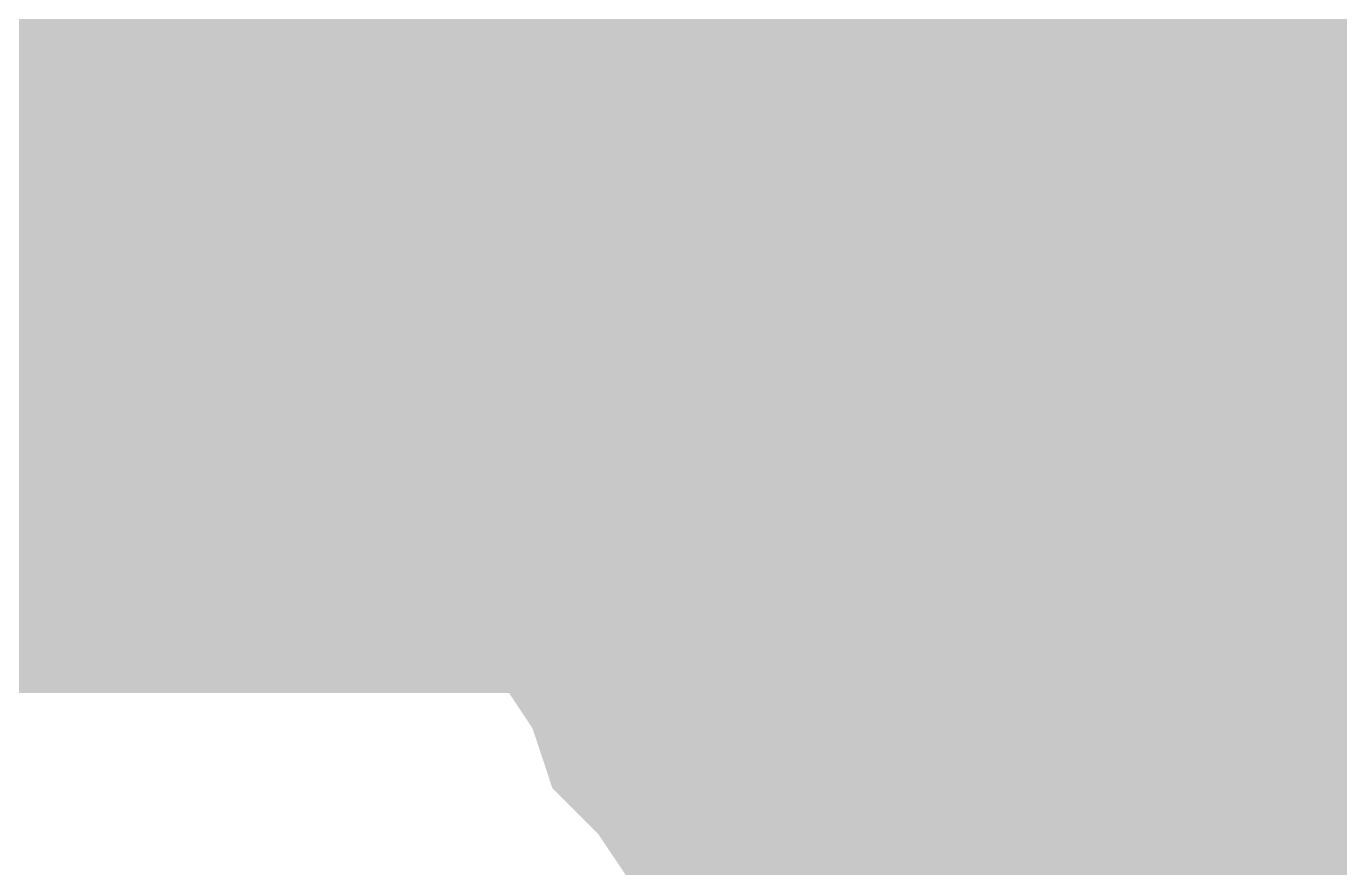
# Model space of a CAD drawing. Header units: inches. Extents: x 0 to 841, y 0 to 594.
# Drawn here: x 343.78 to 344.836, y 551.98 to 552.657 of the extents above; entities that cross this region are included whole.
import ezdxf

# ---------------------------------------------------------------- set-up
doc = ezdxf.new("R2010")
doc.units = ezdxf.units.IN
doc.layers.add('Sheet', color=255, linetype='Continuous')

msp = doc.modelspace()

# ---------------------------------------------------------------- linework, layer by layer
at = {"layer": 'Sheet'}
for points in [[(345.0081, 552.4955, 0.7493, 0.7493, 0), (345.0081, 572.4954, 0.7493, 0.7493, 0)], [(344.2445, 552.4955, 0.2997, 0.2997, 0), (344.2445, 552.5292, 0.2997, 0.2997, 0), (344.2445, 552.5741, 0.2997, 0.2997, 0), (344.2557, 552.6078, 0.2997, 0.2997, 0), (344.2557, 552.6527, 0.2997, 0.2997, 0), (344.267, 552.6864, 0.2997, 0.2997, 0), (344.2782, 552.7201, 0.2997, 0.2997, 0), (344.2894, 552.7537, 0.2997, 0.2997, 0), (344.3007, 552.7874, 0.2997, 0.2997, 0), (344.3231, 552.8211, 0.2997, 0.2997, 0)], [(344.2445, 552.4955, 0.2997, 0.2997, 0), (344.2445, 552.5292, 0.2997, 0.2997, 0), (344.2445, 552.5741, 0.2997, 0.2997, 0), (344.2557, 552.6078, 0.2997, 0.2997, 0), (344.2557, 552.6527, 0.2997, 0.2997, 0), (344.267, 552.6864, 0.2997, 0.2997, 0), (344.2782, 552.7201, 0.2997, 0.2997, 0), (344.2894, 552.7537, 0.2997, 0.2997, 0), (344.3007, 552.7874, 0.2997, 0.2997, 0), (344.3231, 552.8211, 0.2997, 0.2997, 0)], [(344.2445, 552.4955, 0.2997, 0.2997, 0), (344.2445, 552.5292, 0.2997, 0.2997, 0), (344.2445, 552.5741, 0.2997, 0.2997, 0), (344.2557, 552.6078, 0.2997, 0.2997, 0), (344.2557, 552.6527, 0.2997, 0.2997, 0), (344.267, 552.6864, 0.2997, 0.2997, 0), (344.2782, 552.7201, 0.2997, 0.2997, 0), (344.2894, 552.7537, 0.2997, 0.2997, 0), (344.3007, 552.7874, 0.2997, 0.2997, 0), (344.3231, 552.8211, 0.2997, 0.2997, 0)], [(344.2445, 552.4955, 0.2997, 0.2997, 0), (344.2445, 552.5292, 0.2997, 0.2997, 0), (344.2445, 552.5741, 0.2997, 0.2997, 0), (344.2557, 552.6078, 0.2997, 0.2997, 0), (344.2557, 552.6527, 0.2997, 0.2997, 0), (344.267, 552.6864, 0.2997, 0.2997, 0), (344.2782, 552.7201, 0.2997, 0.2997, 0), (344.2894, 552.7537, 0.2997, 0.2997, 0), (344.3007, 552.7874, 0.2997, 0.2997, 0), (344.3231, 552.8211, 0.2997, 0.2997, 0)], [(344.2445, 552.4955, 0.2997, 0.2997, 0), (344.2445, 552.5292, 0.2997, 0.2997, 0), (344.2445, 552.5741, 0.2997, 0.2997, 0), (344.2557, 552.6078, 0.2997, 0.2997, 0), (344.2557, 552.6527, 0.2997, 0.2997, 0), (344.267, 552.6864, 0.2997, 0.2997, 0), (344.2782, 552.7201, 0.2997, 0.2997, 0), (344.2894, 552.7537, 0.2997, 0.2997, 0), (344.3007, 552.7874, 0.2997, 0.2997, 0), (344.3231, 552.8211, 0.2997, 0.2997, 0)], [(344.2445, 552.4955, 0.2997, 0.2997, 0), (344.2445, 552.5292, 0.2997, 0.2997, 0), (344.2445, 552.5741, 0.2997, 0.2997, 0), (344.2557, 552.6078, 0.2997, 0.2997, 0), (344.2557, 552.6527, 0.2997, 0.2997, 0), (344.267, 552.6864, 0.2997, 0.2997, 0), (344.2782, 552.7201, 0.2997, 0.2997, 0), (344.2894, 552.7537, 0.2997, 0.2997, 0), (344.3007, 552.7874, 0.2997, 0.2997, 0), (344.3231, 552.8211, 0.2997, 0.2997, 0)], [(344.5028, 552.4955, 0.2997, 0.2997, 0), (344.5028, 552.5179, 0.2997, 0.2997, 0), (344.5028, 552.5516, 0.2997, 0.2997, 0), (344.514, 552.5741, 0.2997, 0.2997, 0), (344.514, 552.5965, 0.2997, 0.2997, 0), (344.514, 552.619, 0.2997, 0.2997, 0), (344.5252, 552.6414, 0.2997, 0.2997, 0), (344.5365, 552.6751, 0.2997, 0.2997, 0), (344.5477, 552.6976, 0.2997, 0.2997, 0), (344.5477, 552.7201, 0.2997, 0.2997, 0), (344.5589, 552.7425, 0.2997, 0.2997, 0), (344.5702, 552.7537, 0.2997, 0.2997, 0), (344.5926, 552.7762, 0.2997, 0.2997, 0), (344.6038, 552.7987, 0.2997, 0.2997, 0), (344.6151, 552.8211, 0.2997, 0.2997, 0)], [(344.5028, 552.4955, 0.2997, 0.2997, 0), (344.5028, 552.5179, 0.2997, 0.2997, 0), (344.5028, 552.5516, 0.2997, 0.2997, 0), (344.514, 552.5741, 0.2997, 0.2997, 0), (344.514, 552.5965, 0.2997, 0.2997, 0), (344.514, 552.619, 0.2997, 0.2997, 0), (344.5252, 552.6414, 0.2997, 0.2997, 0), (344.5365, 552.6751, 0.2997, 0.2997, 0), (344.5477, 552.6976, 0.2997, 0.2997, 0), (344.5477, 552.7201, 0.2997, 0.2997, 0), (344.5589, 552.7425, 0.2997, 0.2997, 0), (344.5702, 552.7537, 0.2997, 0.2997, 0), (344.5926, 552.7762, 0.2997, 0.2997, 0), (344.6038, 552.7987, 0.2997, 0.2997, 0), (344.6151, 552.8211, 0.2997, 0.2997, 0)], [(344.5028, 552.4955, 0.2997, 0.2997, 0), (344.5028, 552.5179, 0.2997, 0.2997, 0), (344.5028, 552.5516, 0.2997, 0.2997, 0), (344.514, 552.5741, 0.2997, 0.2997, 0), (344.514, 552.5965, 0.2997, 0.2997, 0), (344.514, 552.619, 0.2997, 0.2997, 0), (344.5252, 552.6414, 0.2997, 0.2997, 0), (344.5365, 552.6751, 0.2997, 0.2997, 0), (344.5477, 552.6976, 0.2997, 0.2997, 0), (344.5477, 552.7201, 0.2997, 0.2997, 0), (344.5589, 552.7425, 0.2997, 0.2997, 0), (344.5702, 552.7537, 0.2997, 0.2997, 0), (344.5926, 552.7762, 0.2997, 0.2997, 0), (344.6038, 552.7987, 0.2997, 0.2997, 0), (344.6151, 552.8211, 0.2997, 0.2997, 0)], [(344.5028, 552.4955, 0.2997, 0.2997, 0), (344.5028, 552.5179, 0.2997, 0.2997, 0), (344.5028, 552.5516, 0.2997, 0.2997, 0), (344.514, 552.5741, 0.2997, 0.2997, 0), (344.514, 552.5965, 0.2997, 0.2997, 0), (344.514, 552.619, 0.2997, 0.2997, 0), (344.5252, 552.6414, 0.2997, 0.2997, 0), (344.5365, 552.6751, 0.2997, 0.2997, 0), (344.5477, 552.6976, 0.2997, 0.2997, 0), (344.5477, 552.7201, 0.2997, 0.2997, 0), (344.5589, 552.7425, 0.2997, 0.2997, 0), (344.5702, 552.7537, 0.2997, 0.2997, 0), (344.5926, 552.7762, 0.2997, 0.2997, 0), (344.6038, 552.7987, 0.2997, 0.2997, 0), (344.6151, 552.8211, 0.2997, 0.2997, 0)], [(320.0125, 552.4955, 0.7493, 0.7493, 0), (322.5166, 552.4955, 0.7493, 0.7493, 0), (330.0063, 552.4955, 0.7493, 0.7493, 0), (345.0081, 552.4955, 0.7493, 0.7493, 0)], [(345.0081, 537.4927, 0.7493, 0.7493, 0), (345.0081, 552.4955, 0.7493, 0.7493, 0)], [(345.0193, 552.4955, 0.7493, 0.7493, 0), (362.5139, 552.4955, 0.7493, 0.7493, 0), (380.0086, 552.4955, 0.7493, 0.7493, 0)], [(344.2445, 552.4955, 0.0991, 0.0991, 0), (344.2445, 552.5292, 0.0991, 0.0991, 0), (344.2445, 552.5741, 0.0991, 0.0991, 0), (344.2557, 552.6078, 0.0991, 0.0991, 0), (344.2557, 552.6527, 0.0991, 0.0991, 0), (344.267, 552.6864, 0.0991, 0.0991, 0), (344.2782, 552.7201, 0.0991, 0.0991, 0)], [(344.2445, 552.4955, 0.0991, 0.0991, 0), (344.2445, 552.5292, 0.0991, 0.0991, 0), (344.2445, 552.5741, 0.0991, 0.0991, 0), (344.2557, 552.6078, 0.0991, 0.0991, 0), (344.2557, 552.6527, 0.0991, 0.0991, 0), (344.267, 552.6864, 0.0991, 0.0991, 0), (344.2782, 552.7201, 0.0991, 0.0991, 0)], [(344.2445, 552.4955, 0.0991, 0.0991, 0), (344.2445, 552.5292, 0.0991, 0.0991, 0), (344.2445, 552.5741, 0.0991, 0.0991, 0), (344.2557, 552.6078, 0.0991, 0.0991, 0), (344.2557, 552.6527, 0.0991, 0.0991, 0), (344.267, 552.6864, 0.0991, 0.0991, 0), (344.2782, 552.7201, 0.0991, 0.0991, 0)], [(344.2445, 552.4955, 0.0991, 0.0991, 0), (344.2445, 552.5292, 0.0991, 0.0991, 0), (344.2445, 552.5741, 0.0991, 0.0991, 0), (344.2557, 552.6078, 0.0991, 0.0991, 0), (344.2557, 552.6527, 0.0991, 0.0991, 0), (344.267, 552.6864, 0.0991, 0.0991, 0), (344.2782, 552.7201, 0.0991, 0.0991, 0)], [(344.2445, 552.4955, 0.0991, 0.0991, 0), (344.2445, 552.5292, 0.0991, 0.0991, 0), (344.2445, 552.5741, 0.0991, 0.0991, 0), (344.2557, 552.6078, 0.0991, 0.0991, 0), (344.2557, 552.6527, 0.0991, 0.0991, 0), (344.267, 552.6864, 0.0991, 0.0991, 0), (344.2782, 552.7201, 0.0991, 0.0991, 0)], [(344.2445, 552.4955, 0.0991, 0.0991, 0), (344.2445, 552.5292, 0.0991, 0.0991, 0), (344.2445, 552.5741, 0.0991, 0.0991, 0), (344.2557, 552.6078, 0.0991, 0.0991, 0), (344.2557, 552.6527, 0.0991, 0.0991, 0), (344.267, 552.6864, 0.0991, 0.0991, 0), (344.2782, 552.7201, 0.0991, 0.0991, 0)], [(344.5028, 552.4955, 0.0991, 0.0991, 0), (344.5028, 552.5179, 0.0991, 0.0991, 0), (344.5028, 552.5516, 0.0991, 0.0991, 0), (344.514, 552.5741, 0.0991, 0.0991, 0), (344.514, 552.5965, 0.0991, 0.0991, 0), (344.514, 552.619, 0.0991, 0.0991, 0), (344.5252, 552.6414, 0.0991, 0.0991, 0), (344.5365, 552.6751, 0.0991, 0.0991, 0), (344.5477, 552.6976, 0.0991, 0.0991, 0), (344.5477, 552.7201, 0.0991, 0.0991, 0)], [(344.5028, 552.4955, 0.0991, 0.0991, 0), (344.5028, 552.5179, 0.0991, 0.0991, 0), (344.5028, 552.5516, 0.0991, 0.0991, 0), (344.514, 552.5741, 0.0991, 0.0991, 0), (344.514, 552.5965, 0.0991, 0.0991, 0), (344.514, 552.619, 0.0991, 0.0991, 0), (344.5252, 552.6414, 0.0991, 0.0991, 0), (344.5365, 552.6751, 0.0991, 0.0991, 0), (344.5477, 552.6976, 0.0991, 0.0991, 0), (344.5477, 552.7201, 0.0991, 0.0991, 0)], [(344.5028, 552.4955, 0.0991, 0.0991, 0), (344.5028, 552.5179, 0.0991, 0.0991, 0), (344.5028, 552.5516, 0.0991, 0.0991, 0), (344.514, 552.5741, 0.0991, 0.0991, 0), (344.514, 552.5965, 0.0991, 0.0991, 0), (344.514, 552.619, 0.0991, 0.0991, 0), (344.5252, 552.6414, 0.0991, 0.0991, 0), (344.5365, 552.6751, 0.0991, 0.0991, 0), (344.5477, 552.6976, 0.0991, 0.0991, 0), (344.5477, 552.7201, 0.0991, 0.0991, 0)], [(344.5028, 552.4955, 0.0991, 0.0991, 0), (344.5028, 552.5179, 0.0991, 0.0991, 0), (344.5028, 552.5516, 0.0991, 0.0991, 0), (344.514, 552.5741, 0.0991, 0.0991, 0), (344.514, 552.5965, 0.0991, 0.0991, 0), (344.514, 552.619, 0.0991, 0.0991, 0), (344.5252, 552.6414, 0.0991, 0.0991, 0), (344.5365, 552.6751, 0.0991, 0.0991, 0), (344.5477, 552.6976, 0.0991, 0.0991, 0), (344.5477, 552.7201, 0.0991, 0.0991, 0)], [(344.6488, 551.8217, 0.2997, 0.2997, 0), (344.6151, 551.8441, 0.2997, 0.2997, 0), (344.5814, 551.8554, 0.2997, 0.2997, 0), (344.5589, 551.8778, 0.2997, 0.2997, 0), (344.5252, 551.9003, 0.2997, 0.2997, 0), (344.4915, 551.934, 0.2997, 0.2997, 0), (344.4691, 551.9564, 0.2997, 0.2997, 0), (344.4466, 551.9789, 0.2997, 0.2997, 0), (344.4242, 552.0126, 0.2997, 0.2997, 0), (344.4017, 552.0351, 0.2997, 0.2997, 0), (344.3793, 552.0687, 0.2997, 0.2997, 0), (344.3568, 552.1024, 0.2997, 0.2997, 0), (344.3343, 552.1249, 0.2997, 0.2997, 0), (344.3231, 552.1586, 0.2997, 0.2997, 0), (344.3007, 552.1923, 0.2997, 0.2997, 0), (344.2894, 552.226, 0.2997, 0.2997, 0), (344.2782, 552.2709, 0.2997, 0.2997, 0), (344.267, 552.3046, 0.2997, 0.2997, 0), (344.2557, 552.3382, 0.2997, 0.2997, 0), (344.2557, 552.3832, 0.2997, 0.2997, 0), (344.2445, 552.4169, 0.2997, 0.2997, 0), (344.2445, 552.4505, 0.2997, 0.2997, 0), (344.2445, 552.4955, 0.2997, 0.2997, 0)], [(344.2445, 552.4955, 0.2997, 0.2997, 0), (344.2445, 552.4955, 0.2997, 0.2997, 0)], [(344.6488, 551.8217, 0.2997, 0.2997, 0), (344.6151, 551.8441, 0.2997, 0.2997, 0), (344.5814, 551.8554, 0.2997, 0.2997, 0), (344.5589, 551.8778, 0.2997, 0.2997, 0), (344.5252, 551.9003, 0.2997, 0.2997, 0), (344.4915, 551.934, 0.2997, 0.2997, 0), (344.4691, 551.9564, 0.2997, 0.2997, 0), (344.4466, 551.9789, 0.2997, 0.2997, 0), (344.4242, 552.0126, 0.2997, 0.2997, 0), (344.4017, 552.0351, 0.2997, 0.2997, 0), (344.3793, 552.0687, 0.2997, 0.2997, 0), (344.3568, 552.1024, 0.2997, 0.2997, 0), (344.3343, 552.1249, 0.2997, 0.2997, 0), (344.3231, 552.1586, 0.2997, 0.2997, 0), (344.3007, 552.1923, 0.2997, 0.2997, 0), (344.2894, 552.226, 0.2997, 0.2997, 0), (344.2782, 552.2709, 0.2997, 0.2997, 0), (344.267, 552.3046, 0.2997, 0.2997, 0), (344.2557, 552.3382, 0.2997, 0.2997, 0), (344.2557, 552.3832, 0.2997, 0.2997, 0), (344.2445, 552.4169, 0.2997, 0.2997, 0), (344.2445, 552.4505, 0.2997, 0.2997, 0), (344.2445, 552.4955, 0.2997, 0.2997, 0)], [(344.2445, 552.4955, 0.2997, 0.2997, 0), (344.2445, 552.4955, 0.2997, 0.2997, 0)], [(344.6488, 551.8217, 0.2997, 0.2997, 0), (344.6151, 551.8441, 0.2997, 0.2997, 0), (344.5814, 551.8554, 0.2997, 0.2997, 0), (344.5589, 551.8778, 0.2997, 0.2997, 0), (344.5252, 551.9003, 0.2997, 0.2997, 0), (344.4915, 551.934, 0.2997, 0.2997, 0), (344.4691, 551.9564, 0.2997, 0.2997, 0), (344.4466, 551.9789, 0.2997, 0.2997, 0), (344.4242, 552.0126, 0.2997, 0.2997, 0), (344.4017, 552.0351, 0.2997, 0.2997, 0), (344.3793, 552.0687, 0.2997, 0.2997, 0), (344.3568, 552.1024, 0.2997, 0.2997, 0), (344.3343, 552.1249, 0.2997, 0.2997, 0), (344.3231, 552.1586, 0.2997, 0.2997, 0), (344.3007, 552.1923, 0.2997, 0.2997, 0), (344.2894, 552.226, 0.2997, 0.2997, 0), (344.2782, 552.2709, 0.2997, 0.2997, 0), (344.267, 552.3046, 0.2997, 0.2997, 0), (344.2557, 552.3382, 0.2997, 0.2997, 0), (344.2557, 552.3832, 0.2997, 0.2997, 0), (344.2445, 552.4169, 0.2997, 0.2997, 0), (344.2445, 552.4505, 0.2997, 0.2997, 0), (344.2445, 552.4955, 0.2997, 0.2997, 0)], [(344.2445, 552.4955, 0.2997, 0.2997, 0), (344.2445, 552.4955, 0.2997, 0.2997, 0)], [(344.6488, 551.8217, 0.2997, 0.2997, 0), (344.6151, 551.8441, 0.2997, 0.2997, 0), (344.5814, 551.8554, 0.2997, 0.2997, 0), (344.5589, 551.8778, 0.2997, 0.2997, 0), (344.5252, 551.9003, 0.2997, 0.2997, 0), (344.4915, 551.934, 0.2997, 0.2997, 0), (344.4691, 551.9564, 0.2997, 0.2997, 0), (344.4466, 551.9789, 0.2997, 0.2997, 0), (344.4242, 552.0126, 0.2997, 0.2997, 0), (344.4017, 552.0351, 0.2997, 0.2997, 0), (344.3793, 552.0687, 0.2997, 0.2997, 0), (344.3568, 552.1024, 0.2997, 0.2997, 0), (344.3343, 552.1249, 0.2997, 0.2997, 0), (344.3231, 552.1586, 0.2997, 0.2997, 0), (344.3007, 552.1923, 0.2997, 0.2997, 0), (344.2894, 552.226, 0.2997, 0.2997, 0), (344.2782, 552.2709, 0.2997, 0.2997, 0), (344.267, 552.3046, 0.2997, 0.2997, 0), (344.2557, 552.3382, 0.2997, 0.2997, 0), (344.2557, 552.3832, 0.2997, 0.2997, 0), (344.2445, 552.4169, 0.2997, 0.2997, 0), (344.2445, 552.4505, 0.2997, 0.2997, 0), (344.2445, 552.4955, 0.2997, 0.2997, 0)], [(344.2445, 552.4955, 0.2997, 0.2997, 0), (344.2445, 552.4955, 0.2997, 0.2997, 0)], [(344.6488, 551.8217, 0.2997, 0.2997, 0), (344.6151, 551.8441, 0.2997, 0.2997, 0), (344.5814, 551.8554, 0.2997, 0.2997, 0), (344.5589, 551.8778, 0.2997, 0.2997, 0), (344.5252, 551.9003, 0.2997, 0.2997, 0), (344.4915, 551.934, 0.2997, 0.2997, 0), (344.4691, 551.9564, 0.2997, 0.2997, 0), (344.4466, 551.9789, 0.2997, 0.2997, 0), (344.4242, 552.0126, 0.2997, 0.2997, 0), (344.4017, 552.0351, 0.2997, 0.2997, 0), (344.3793, 552.0687, 0.2997, 0.2997, 0), (344.3568, 552.1024, 0.2997, 0.2997, 0), (344.3343, 552.1249, 0.2997, 0.2997, 0), (344.3231, 552.1586, 0.2997, 0.2997, 0), (344.3007, 552.1923, 0.2997, 0.2997, 0), (344.2894, 552.226, 0.2997, 0.2997, 0), (344.2782, 552.2709, 0.2997, 0.2997, 0), (344.267, 552.3046, 0.2997, 0.2997, 0), (344.2557, 552.3382, 0.2997, 0.2997, 0), (344.2557, 552.3832, 0.2997, 0.2997, 0), (344.2445, 552.4169, 0.2997, 0.2997, 0), (344.2445, 552.4505, 0.2997, 0.2997, 0), (344.2445, 552.4955, 0.2997, 0.2997, 0)], [(344.2445, 552.4955, 0.2997, 0.2997, 0), (344.2445, 552.4955, 0.2997, 0.2997, 0)], [(344.6488, 551.8217, 0.2997, 0.2997, 0), (344.6151, 551.8441, 0.2997, 0.2997, 0), (344.5814, 551.8554, 0.2997, 0.2997, 0), (344.5589, 551.8778, 0.2997, 0.2997, 0), (344.5252, 551.9003, 0.2997, 0.2997, 0), (344.4915, 551.934, 0.2997, 0.2997, 0), (344.4691, 551.9564, 0.2997, 0.2997, 0), (344.4466, 551.9789, 0.2997, 0.2997, 0), (344.4242, 552.0126, 0.2997, 0.2997, 0), (344.4017, 552.0351, 0.2997, 0.2997, 0), (344.3793, 552.0687, 0.2997, 0.2997, 0), (344.3568, 552.1024, 0.2997, 0.2997, 0), (344.3343, 552.1249, 0.2997, 0.2997, 0), (344.3231, 552.1586, 0.2997, 0.2997, 0), (344.3007, 552.1923, 0.2997, 0.2997, 0), (344.2894, 552.226, 0.2997, 0.2997, 0), (344.2782, 552.2709, 0.2997, 0.2997, 0), (344.267, 552.3046, 0.2997, 0.2997, 0), (344.2557, 552.3382, 0.2997, 0.2997, 0), (344.2557, 552.3832, 0.2997, 0.2997, 0), (344.2445, 552.4169, 0.2997, 0.2997, 0), (344.2445, 552.4505, 0.2997, 0.2997, 0), (344.2445, 552.4955, 0.2997, 0.2997, 0)], [(344.2445, 552.4955, 0.2997, 0.2997, 0), (344.2445, 552.4955, 0.2997, 0.2997, 0)], [(345.0081, 551.9901, 0.2997, 0.2997, 0), (344.9856, 551.9901, 0.2997, 0.2997, 0), (344.9519, 551.9901, 0.2997, 0.2997, 0), (344.9295, 552.0014, 0.2997, 0.2997, 0), (344.907, 552.0014, 0.2997, 0.2997, 0), (344.8846, 552.0014, 0.2997, 0.2997, 0), (344.8621, 552.0126, 0.2997, 0.2997, 0), (344.8284, 552.0238, 0.2997, 0.2997, 0), (344.806, 552.0351, 0.2997, 0.2997, 0), (344.7835, 552.0351, 0.2997, 0.2997, 0), (344.761, 552.0463, 0.2997, 0.2997, 0), (344.7498, 552.0575, 0.2997, 0.2997, 0), (344.7274, 552.08, 0.2997, 0.2997, 0), (344.7049, 552.0912, 0.2997, 0.2997, 0), (344.6824, 552.1024, 0.2997, 0.2997, 0), (344.6712, 552.1249, 0.2997, 0.2997, 0), (344.6488, 552.1361, 0.2997, 0.2997, 0), (344.6375, 552.1586, 0.2997, 0.2997, 0), (344.6151, 552.1698, 0.2997, 0.2997, 0), (344.6038, 552.1923, 0.2997, 0.2997, 0), (344.5926, 552.2147, 0.2997, 0.2997, 0), (344.5702, 552.2372, 0.2997, 0.2997, 0), (344.5589, 552.2484, 0.2997, 0.2997, 0), (344.5477, 552.2709, 0.2997, 0.2997, 0), (344.5477, 552.2933, 0.2997, 0.2997, 0), (344.5365, 552.3158, 0.2997, 0.2997, 0), (344.5252, 552.3495, 0.2997, 0.2997, 0), (344.514, 552.3719, 0.2997, 0.2997, 0), (344.514, 552.3944, 0.2997, 0.2997, 0), (344.514, 552.4169, 0.2997, 0.2997, 0), (344.5028, 552.4393, 0.2997, 0.2997, 0), (344.5028, 552.473, 0.2997, 0.2997, 0), (344.5028, 552.4955, 0.2997, 0.2997, 0)], [(344.5028, 552.4955, 0.2997, 0.2997, 0), (344.5028, 552.4955, 0.2997, 0.2997, 0)], [(345.0081, 551.9901, 0.2997, 0.2997, 0), (344.9856, 551.9901, 0.2997, 0.2997, 0), (344.9519, 551.9901, 0.2997, 0.2997, 0), (344.9295, 552.0014, 0.2997, 0.2997, 0), (344.907, 552.0014, 0.2997, 0.2997, 0), (344.8846, 552.0014, 0.2997, 0.2997, 0), (344.8621, 552.0126, 0.2997, 0.2997, 0), (344.8284, 552.0238, 0.2997, 0.2997, 0), (344.806, 552.0351, 0.2997, 0.2997, 0), (344.7835, 552.0351, 0.2997, 0.2997, 0), (344.761, 552.0463, 0.2997, 0.2997, 0), (344.7498, 552.0575, 0.2997, 0.2997, 0), (344.7274, 552.08, 0.2997, 0.2997, 0), (344.7049, 552.0912, 0.2997, 0.2997, 0), (344.6824, 552.1024, 0.2997, 0.2997, 0), (344.6712, 552.1249, 0.2997, 0.2997, 0), (344.6488, 552.1361, 0.2997, 0.2997, 0), (344.6375, 552.1586, 0.2997, 0.2997, 0), (344.6151, 552.1698, 0.2997, 0.2997, 0), (344.6038, 552.1923, 0.2997, 0.2997, 0), (344.5926, 552.2147, 0.2997, 0.2997, 0), (344.5702, 552.2372, 0.2997, 0.2997, 0), (344.5589, 552.2484, 0.2997, 0.2997, 0), (344.5477, 552.2709, 0.2997, 0.2997, 0), (344.5477, 552.2933, 0.2997, 0.2997, 0), (344.5365, 552.3158, 0.2997, 0.2997, 0), (344.5252, 552.3495, 0.2997, 0.2997, 0), (344.514, 552.3719, 0.2997, 0.2997, 0), (344.514, 552.3944, 0.2997, 0.2997, 0), (344.514, 552.4169, 0.2997, 0.2997, 0), (344.5028, 552.4393, 0.2997, 0.2997, 0), (344.5028, 552.473, 0.2997, 0.2997, 0), (344.5028, 552.4955, 0.2997, 0.2997, 0)], [(344.5028, 552.4955, 0.2997, 0.2997, 0), (344.5028, 552.4955, 0.2997, 0.2997, 0)], [(345.0081, 551.9901, 0.2997, 0.2997, 0), (344.9856, 551.9901, 0.2997, 0.2997, 0), (344.9519, 551.9901, 0.2997, 0.2997, 0), (344.9295, 552.0014, 0.2997, 0.2997, 0), (344.907, 552.0014, 0.2997, 0.2997, 0), (344.8846, 552.0014, 0.2997, 0.2997, 0), (344.8621, 552.0126, 0.2997, 0.2997, 0), (344.8284, 552.0238, 0.2997, 0.2997, 0), (344.806, 552.0351, 0.2997, 0.2997, 0), (344.7835, 552.0351, 0.2997, 0.2997, 0), (344.761, 552.0463, 0.2997, 0.2997, 0), (344.7498, 552.0575, 0.2997, 0.2997, 0), (344.7274, 552.08, 0.2997, 0.2997, 0), (344.7049, 552.0912, 0.2997, 0.2997, 0), (344.6824, 552.1024, 0.2997, 0.2997, 0), (344.6712, 552.1249, 0.2997, 0.2997, 0), (344.6488, 552.1361, 0.2997, 0.2997, 0), (344.6375, 552.1586, 0.2997, 0.2997, 0), (344.6151, 552.1698, 0.2997, 0.2997, 0), (344.6038, 552.1923, 0.2997, 0.2997, 0), (344.5926, 552.2147, 0.2997, 0.2997, 0), (344.5702, 552.2372, 0.2997, 0.2997, 0), (344.5589, 552.2484, 0.2997, 0.2997, 0), (344.5477, 552.2709, 0.2997, 0.2997, 0), (344.5477, 552.2933, 0.2997, 0.2997, 0), (344.5365, 552.3158, 0.2997, 0.2997, 0), (344.5252, 552.3495, 0.2997, 0.2997, 0), (344.514, 552.3719, 0.2997, 0.2997, 0), (344.514, 552.3944, 0.2997, 0.2997, 0), (344.514, 552.4169, 0.2997, 0.2997, 0), (344.5028, 552.4393, 0.2997, 0.2997, 0), (344.5028, 552.473, 0.2997, 0.2997, 0), (344.5028, 552.4955, 0.2997, 0.2997, 0)], [(344.5028, 552.4955, 0.2997, 0.2997, 0), (344.5028, 552.4955, 0.2997, 0.2997, 0)], [(345.0081, 551.9901, 0.2997, 0.2997, 0), (344.9856, 551.9901, 0.2997, 0.2997, 0), (344.9519, 551.9901, 0.2997, 0.2997, 0), (344.9295, 552.0014, 0.2997, 0.2997, 0), (344.907, 552.0014, 0.2997, 0.2997, 0), (344.8846, 552.0014, 0.2997, 0.2997, 0), (344.8621, 552.0126, 0.2997, 0.2997, 0), (344.8284, 552.0238, 0.2997, 0.2997, 0), (344.806, 552.0351, 0.2997, 0.2997, 0), (344.7835, 552.0351, 0.2997, 0.2997, 0), (344.761, 552.0463, 0.2997, 0.2997, 0), (344.7498, 552.0575, 0.2997, 0.2997, 0), (344.7274, 552.08, 0.2997, 0.2997, 0), (344.7049, 552.0912, 0.2997, 0.2997, 0), (344.6824, 552.1024, 0.2997, 0.2997, 0), (344.6712, 552.1249, 0.2997, 0.2997, 0), (344.6488, 552.1361, 0.2997, 0.2997, 0), (344.6375, 552.1586, 0.2997, 0.2997, 0), (344.6151, 552.1698, 0.2997, 0.2997, 0), (344.6038, 552.1923, 0.2997, 0.2997, 0), (344.5926, 552.2147, 0.2997, 0.2997, 0), (344.5702, 552.2372, 0.2997, 0.2997, 0), (344.5589, 552.2484, 0.2997, 0.2997, 0), (344.5477, 552.2709, 0.2997, 0.2997, 0), (344.5477, 552.2933, 0.2997, 0.2997, 0), (344.5365, 552.3158, 0.2997, 0.2997, 0), (344.5252, 552.3495, 0.2997, 0.2997, 0), (344.514, 552.3719, 0.2997, 0.2997, 0), (344.514, 552.3944, 0.2997, 0.2997, 0), (344.514, 552.4169, 0.2997, 0.2997, 0), (344.5028, 552.4393, 0.2997, 0.2997, 0), (344.5028, 552.473, 0.2997, 0.2997, 0), (344.5028, 552.4955, 0.2997, 0.2997, 0)], [(344.5028, 552.4955, 0.2997, 0.2997, 0), (344.5028, 552.4955, 0.2997, 0.2997, 0)], [(344.5252, 551.9003, 0.0991, 0.0991, 0), (344.4915, 551.934, 0.0991, 0.0991, 0), (344.4691, 551.9564, 0.0991, 0.0991, 0), (344.4466, 551.9789, 0.0991, 0.0991, 0), (344.4242, 552.0126, 0.0991, 0.0991, 0), (344.4017, 552.0351, 0.0991, 0.0991, 0), (344.3793, 552.0687, 0.0991, 0.0991, 0), (344.3568, 552.1024, 0.0991, 0.0991, 0), (344.3343, 552.1249, 0.0991, 0.0991, 0), (344.3231, 552.1586, 0.0991, 0.0991, 0), (344.3007, 552.1923, 0.0991, 0.0991, 0), (344.2894, 552.226, 0.0991, 0.0991, 0), (344.2782, 552.2709, 0.0991, 0.0991, 0), (344.267, 552.3046, 0.0991, 0.0991, 0), (344.2557, 552.3382, 0.0991, 0.0991, 0), (344.2557, 552.3832, 0.0991, 0.0991, 0), (344.2445, 552.4169, 0.0991, 0.0991, 0), (344.2445, 552.4505, 0.0991, 0.0991, 0), (344.2445, 552.4955, 0.0991, 0.0991, 0)], [(344.2445, 552.4955, 0.0991, 0.0991, 0), (344.2445, 552.4955, 0.0991, 0.0991, 0)], [(344.5252, 551.9003, 0.0991, 0.0991, 0), (344.4915, 551.934, 0.0991, 0.0991, 0), (344.4691, 551.9564, 0.0991, 0.0991, 0), (344.4466, 551.9789, 0.0991, 0.0991, 0), (344.4242, 552.0126, 0.0991, 0.0991, 0), (344.4017, 552.0351, 0.0991, 0.0991, 0), (344.3793, 552.0687, 0.0991, 0.0991, 0), (344.3568, 552.1024, 0.0991, 0.0991, 0), (344.3343, 552.1249, 0.0991, 0.0991, 0), (344.3231, 552.1586, 0.0991, 0.0991, 0), (344.3007, 552.1923, 0.0991, 0.0991, 0), (344.2894, 552.226, 0.0991, 0.0991, 0), (344.2782, 552.2709, 0.0991, 0.0991, 0), (344.267, 552.3046, 0.0991, 0.0991, 0), (344.2557, 552.3382, 0.0991, 0.0991, 0), (344.2557, 552.3832, 0.0991, 0.0991, 0), (344.2445, 552.4169, 0.0991, 0.0991, 0), (344.2445, 552.4505, 0.0991, 0.0991, 0), (344.2445, 552.4955, 0.0991, 0.0991, 0)], [(344.2445, 552.4955, 0.0991, 0.0991, 0), (344.2445, 552.4955, 0.0991, 0.0991, 0)], [(344.5252, 551.9003, 0.0991, 0.0991, 0), (344.4915, 551.934, 0.0991, 0.0991, 0), (344.4691, 551.9564, 0.0991, 0.0991, 0), (344.4466, 551.9789, 0.0991, 0.0991, 0), (344.4242, 552.0126, 0.0991, 0.0991, 0), (344.4017, 552.0351, 0.0991, 0.0991, 0), (344.3793, 552.0687, 0.0991, 0.0991, 0), (344.3568, 552.1024, 0.0991, 0.0991, 0), (344.3343, 552.1249, 0.0991, 0.0991, 0), (344.3231, 552.1586, 0.0991, 0.0991, 0), (344.3007, 552.1923, 0.0991, 0.0991, 0), (344.2894, 552.226, 0.0991, 0.0991, 0), (344.2782, 552.2709, 0.0991, 0.0991, 0), (344.267, 552.3046, 0.0991, 0.0991, 0), (344.2557, 552.3382, 0.0991, 0.0991, 0), (344.2557, 552.3832, 0.0991, 0.0991, 0), (344.2445, 552.4169, 0.0991, 0.0991, 0), (344.2445, 552.4505, 0.0991, 0.0991, 0), (344.2445, 552.4955, 0.0991, 0.0991, 0)], [(344.2445, 552.4955, 0.0991, 0.0991, 0), (344.2445, 552.4955, 0.0991, 0.0991, 0)], [(344.5252, 551.9003, 0.0991, 0.0991, 0), (344.4915, 551.934, 0.0991, 0.0991, 0), (344.4691, 551.9564, 0.0991, 0.0991, 0), (344.4466, 551.9789, 0.0991, 0.0991, 0), (344.4242, 552.0126, 0.0991, 0.0991, 0), (344.4017, 552.0351, 0.0991, 0.0991, 0), (344.3793, 552.0687, 0.0991, 0.0991, 0), (344.3568, 552.1024, 0.0991, 0.0991, 0), (344.3343, 552.1249, 0.0991, 0.0991, 0), (344.3231, 552.1586, 0.0991, 0.0991, 0), (344.3007, 552.1923, 0.0991, 0.0991, 0), (344.2894, 552.226, 0.0991, 0.0991, 0), (344.2782, 552.2709, 0.0991, 0.0991, 0), (344.267, 552.3046, 0.0991, 0.0991, 0), (344.2557, 552.3382, 0.0991, 0.0991, 0), (344.2557, 552.3832, 0.0991, 0.0991, 0), (344.2445, 552.4169, 0.0991, 0.0991, 0), (344.2445, 552.4505, 0.0991, 0.0991, 0), (344.2445, 552.4955, 0.0991, 0.0991, 0)], [(344.2445, 552.4955, 0.0991, 0.0991, 0), (344.2445, 552.4955, 0.0991, 0.0991, 0)], [(344.5252, 551.9003, 0.0991, 0.0991, 0), (344.4915, 551.934, 0.0991, 0.0991, 0), (344.4691, 551.9564, 0.0991, 0.0991, 0), (344.4466, 551.9789, 0.0991, 0.0991, 0), (344.4242, 552.0126, 0.0991, 0.0991, 0), (344.4017, 552.0351, 0.0991, 0.0991, 0), (344.3793, 552.0687, 0.0991, 0.0991, 0), (344.3568, 552.1024, 0.0991, 0.0991, 0), (344.3343, 552.1249, 0.0991, 0.0991, 0), (344.3231, 552.1586, 0.0991, 0.0991, 0), (344.3007, 552.1923, 0.0991, 0.0991, 0), (344.2894, 552.226, 0.0991, 0.0991, 0), (344.2782, 552.2709, 0.0991, 0.0991, 0), (344.267, 552.3046, 0.0991, 0.0991, 0), (344.2557, 552.3382, 0.0991, 0.0991, 0), (344.2557, 552.3832, 0.0991, 0.0991, 0), (344.2445, 552.4169, 0.0991, 0.0991, 0), (344.2445, 552.4505, 0.0991, 0.0991, 0), (344.2445, 552.4955, 0.0991, 0.0991, 0)], [(344.2445, 552.4955, 0.0991, 0.0991, 0), (344.2445, 552.4955, 0.0991, 0.0991, 0)], [(344.5252, 551.9003, 0.0991, 0.0991, 0), (344.4915, 551.934, 0.0991, 0.0991, 0), (344.4691, 551.9564, 0.0991, 0.0991, 0), (344.4466, 551.9789, 0.0991, 0.0991, 0), (344.4242, 552.0126, 0.0991, 0.0991, 0), (344.4017, 552.0351, 0.0991, 0.0991, 0), (344.3793, 552.0687, 0.0991, 0.0991, 0), (344.3568, 552.1024, 0.0991, 0.0991, 0), (344.3343, 552.1249, 0.0991, 0.0991, 0), (344.3231, 552.1586, 0.0991, 0.0991, 0), (344.3007, 552.1923, 0.0991, 0.0991, 0), (344.2894, 552.226, 0.0991, 0.0991, 0), (344.2782, 552.2709, 0.0991, 0.0991, 0), (344.267, 552.3046, 0.0991, 0.0991, 0), (344.2557, 552.3382, 0.0991, 0.0991, 0), (344.2557, 552.3832, 0.0991, 0.0991, 0), (344.2445, 552.4169, 0.0991, 0.0991, 0), (344.2445, 552.4505, 0.0991, 0.0991, 0), (344.2445, 552.4955, 0.0991, 0.0991, 0)], [(344.2445, 552.4955, 0.0991, 0.0991, 0), (344.2445, 552.4955, 0.0991, 0.0991, 0)], [(344.907, 552.0014, 0.0991, 0.0991, 0), (344.8846, 552.0014, 0.0991, 0.0991, 0), (344.8621, 552.0126, 0.0991, 0.0991, 0), (344.8284, 552.0238, 0.0991, 0.0991, 0), (344.806, 552.0351, 0.0991, 0.0991, 0), (344.7835, 552.0351, 0.0991, 0.0991, 0), (344.761, 552.0463, 0.0991, 0.0991, 0), (344.7498, 552.0575, 0.0991, 0.0991, 0), (344.7274, 552.08, 0.0991, 0.0991, 0), (344.7049, 552.0912, 0.0991, 0.0991, 0), (344.6824, 552.1024, 0.0991, 0.0991, 0), (344.6712, 552.1249, 0.0991, 0.0991, 0), (344.6488, 552.1361, 0.0991, 0.0991, 0), (344.6375, 552.1586, 0.0991, 0.0991, 0), (344.6151, 552.1698, 0.0991, 0.0991, 0), (344.6038, 552.1923, 0.0991, 0.0991, 0), (344.5926, 552.2147, 0.0991, 0.0991, 0), (344.5702, 552.2372, 0.0991, 0.0991, 0), (344.5589, 552.2484, 0.0991, 0.0991, 0), (344.5477, 552.2709, 0.0991, 0.0991, 0), (344.5477, 552.2933, 0.0991, 0.0991, 0), (344.5365, 552.3158, 0.0991, 0.0991, 0), (344.5252, 552.3495, 0.0991, 0.0991, 0), (344.514, 552.3719, 0.0991, 0.0991, 0), (344.514, 552.3944, 0.0991, 0.0991, 0), (344.514, 552.4169, 0.0991, 0.0991, 0), (344.5028, 552.4393, 0.0991, 0.0991, 0), (344.5028, 552.473, 0.0991, 0.0991, 0), (344.5028, 552.4955, 0.0991, 0.0991, 0)], [(344.5028, 552.4955, 0.0991, 0.0991, 0), (344.5028, 552.4955, 0.0991, 0.0991, 0)], [(344.907, 552.0014, 0.0991, 0.0991, 0), (344.8846, 552.0014, 0.0991, 0.0991, 0), (344.8621, 552.0126, 0.0991, 0.0991, 0), (344.8284, 552.0238, 0.0991, 0.0991, 0), (344.806, 552.0351, 0.0991, 0.0991, 0), (344.7835, 552.0351, 0.0991, 0.0991, 0), (344.761, 552.0463, 0.0991, 0.0991, 0), (344.7498, 552.0575, 0.0991, 0.0991, 0), (344.7274, 552.08, 0.0991, 0.0991, 0), (344.7049, 552.0912, 0.0991, 0.0991, 0), (344.6824, 552.1024, 0.0991, 0.0991, 0), (344.6712, 552.1249, 0.0991, 0.0991, 0), (344.6488, 552.1361, 0.0991, 0.0991, 0), (344.6375, 552.1586, 0.0991, 0.0991, 0), (344.6151, 552.1698, 0.0991, 0.0991, 0), (344.6038, 552.1923, 0.0991, 0.0991, 0), (344.5926, 552.2147, 0.0991, 0.0991, 0), (344.5702, 552.2372, 0.0991, 0.0991, 0), (344.5589, 552.2484, 0.0991, 0.0991, 0), (344.5477, 552.2709, 0.0991, 0.0991, 0), (344.5477, 552.2933, 0.0991, 0.0991, 0), (344.5365, 552.3158, 0.0991, 0.0991, 0), (344.5252, 552.3495, 0.0991, 0.0991, 0), (344.514, 552.3719, 0.0991, 0.0991, 0), (344.514, 552.3944, 0.0991, 0.0991, 0), (344.514, 552.4169, 0.0991, 0.0991, 0), (344.5028, 552.4393, 0.0991, 0.0991, 0), (344.5028, 552.473, 0.0991, 0.0991, 0), (344.5028, 552.4955, 0.0991, 0.0991, 0)], [(344.5028, 552.4955, 0.0991, 0.0991, 0), (344.5028, 552.4955, 0.0991, 0.0991, 0)], [(344.907, 552.0014, 0.0991, 0.0991, 0), (344.8846, 552.0014, 0.0991, 0.0991, 0), (344.8621, 552.0126, 0.0991, 0.0991, 0), (344.8284, 552.0238, 0.0991, 0.0991, 0), (344.806, 552.0351, 0.0991, 0.0991, 0), (344.7835, 552.0351, 0.0991, 0.0991, 0), (344.761, 552.0463, 0.0991, 0.0991, 0), (344.7498, 552.0575, 0.0991, 0.0991, 0), (344.7274, 552.08, 0.0991, 0.0991, 0), (344.7049, 552.0912, 0.0991, 0.0991, 0), (344.6824, 552.1024, 0.0991, 0.0991, 0), (344.6712, 552.1249, 0.0991, 0.0991, 0), (344.6488, 552.1361, 0.0991, 0.0991, 0), (344.6375, 552.1586, 0.0991, 0.0991, 0), (344.6151, 552.1698, 0.0991, 0.0991, 0), (344.6038, 552.1923, 0.0991, 0.0991, 0), (344.5926, 552.2147, 0.0991, 0.0991, 0), (344.5702, 552.2372, 0.0991, 0.0991, 0), (344.5589, 552.2484, 0.0991, 0.0991, 0), (344.5477, 552.2709, 0.0991, 0.0991, 0), (344.5477, 552.2933, 0.0991, 0.0991, 0), (344.5365, 552.3158, 0.0991, 0.0991, 0), (344.5252, 552.3495, 0.0991, 0.0991, 0), (344.514, 552.3719, 0.0991, 0.0991, 0), (344.514, 552.3944, 0.0991, 0.0991, 0), (344.514, 552.4169, 0.0991, 0.0991, 0), (344.5028, 552.4393, 0.0991, 0.0991, 0), (344.5028, 552.473, 0.0991, 0.0991, 0), (344.5028, 552.4955, 0.0991, 0.0991, 0)], [(344.5028, 552.4955, 0.0991, 0.0991, 0), (344.5028, 552.4955, 0.0991, 0.0991, 0)], [(344.907, 552.0014, 0.0991, 0.0991, 0), (344.8846, 552.0014, 0.0991, 0.0991, 0), (344.8621, 552.0126, 0.0991, 0.0991, 0), (344.8284, 552.0238, 0.0991, 0.0991, 0), (344.806, 552.0351, 0.0991, 0.0991, 0), (344.7835, 552.0351, 0.0991, 0.0991, 0), (344.761, 552.0463, 0.0991, 0.0991, 0), (344.7498, 552.0575, 0.0991, 0.0991, 0), (344.7274, 552.08, 0.0991, 0.0991, 0), (344.7049, 552.0912, 0.0991, 0.0991, 0), (344.6824, 552.1024, 0.0991, 0.0991, 0), (344.6712, 552.1249, 0.0991, 0.0991, 0), (344.6488, 552.1361, 0.0991, 0.0991, 0), (344.6375, 552.1586, 0.0991, 0.0991, 0), (344.6151, 552.1698, 0.0991, 0.0991, 0), (344.6038, 552.1923, 0.0991, 0.0991, 0), (344.5926, 552.2147, 0.0991, 0.0991, 0), (344.5702, 552.2372, 0.0991, 0.0991, 0), (344.5589, 552.2484, 0.0991, 0.0991, 0), (344.5477, 552.2709, 0.0991, 0.0991, 0), (344.5477, 552.2933, 0.0991, 0.0991, 0), (344.5365, 552.3158, 0.0991, 0.0991, 0), (344.5252, 552.3495, 0.0991, 0.0991, 0), (344.514, 552.3719, 0.0991, 0.0991, 0), (344.514, 552.3944, 0.0991, 0.0991, 0), (344.514, 552.4169, 0.0991, 0.0991, 0), (344.5028, 552.4393, 0.0991, 0.0991, 0), (344.5028, 552.473, 0.0991, 0.0991, 0), (344.5028, 552.4955, 0.0991, 0.0991, 0)], [(344.5028, 552.4955, 0.0991, 0.0991, 0), (344.5028, 552.4955, 0.0991, 0.0991, 0)]]:
    msp.add_lwpolyline(points, format="xyseb", dxfattribs=at)
msp.add_lwpolyline([(344.7459, 552.4999, 0.508, 0.508, 1), (345.2539, 552.4999, 0.508, 0.508, 1)], format="xyseb", close=True, dxfattribs=at)

doc.saveas('drawing.dxf')
